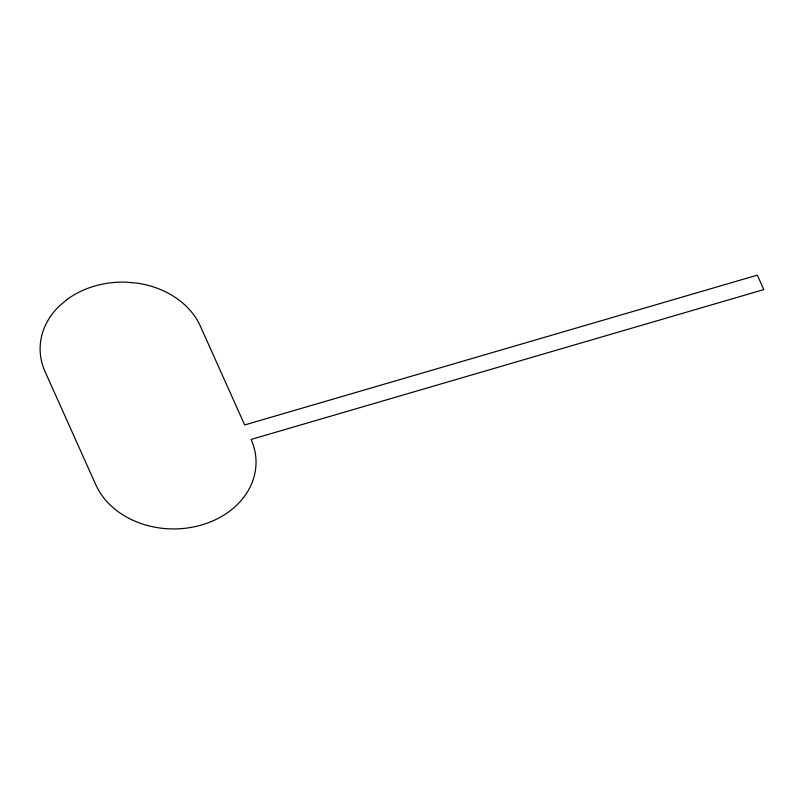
<?xml version="1.0" encoding="UTF-8"?>
<svg xmlns="http://www.w3.org/2000/svg" width="804" height="804" viewBox="0 0 804 804"><rect width="100%" height="100%" fill="white"/><g stroke="black" fill="none" stroke-linecap="round" stroke-linejoin="round"><path stroke-width="1.21" d="M66.993 299.55L59.506 305.852A82.631 66.853 0.2 0 0 45.074 371.659L95.817 484.782A82.581 66.802 0.2 0 0 201.603 524.972A82.581 66.802 0.2 0 0 251.089 439.446L763.8 289.591L757.318 275.139L244.657 424.964L200.417 326.253A82.631 66.853 0.2 0 0 137.182 283.149L126.439 282.174A82.631 66.853 0.2 0 0 66.993 299.55"/></g></svg>
